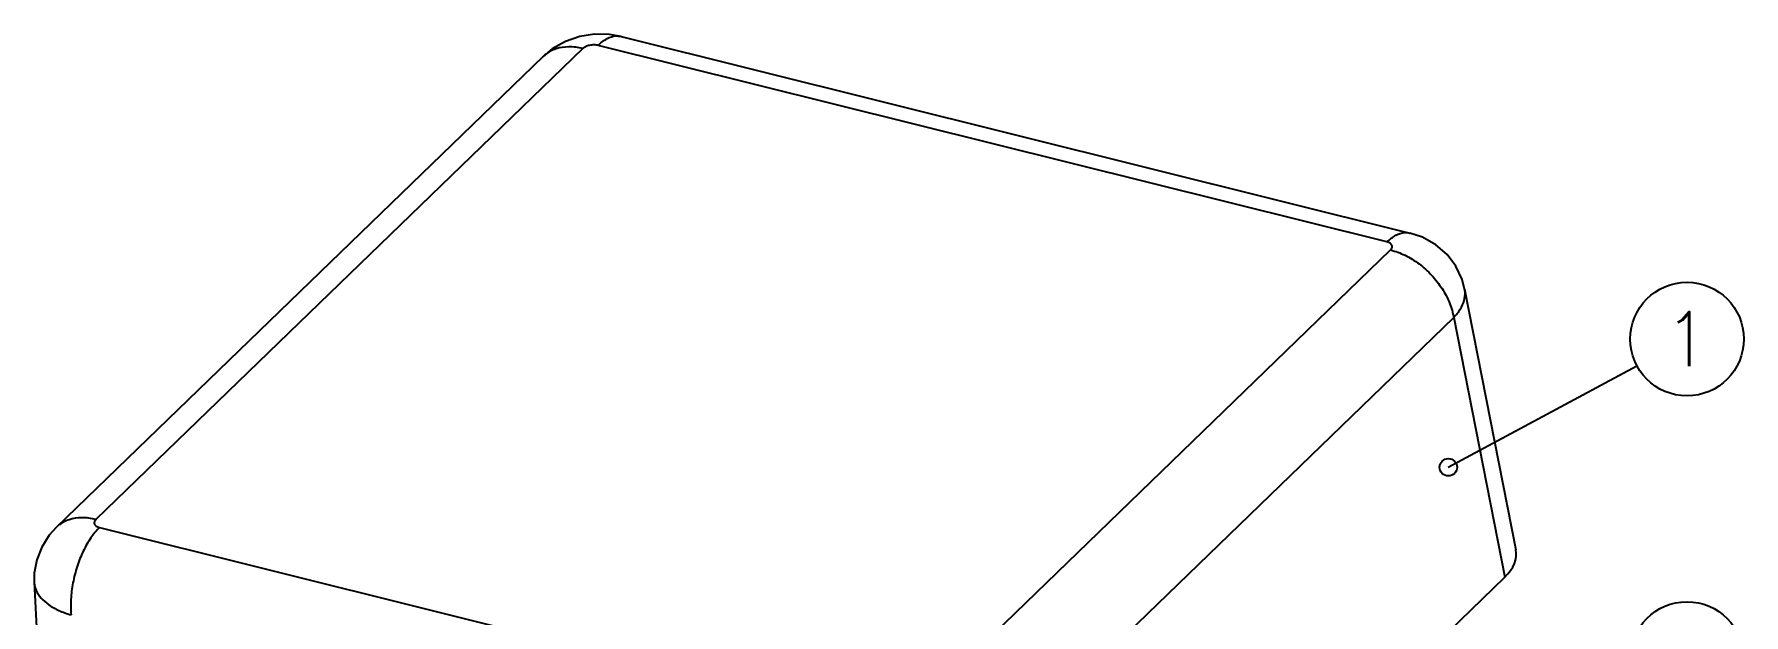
# Model space of a CAD drawing. Header units: millimetres. Extents: x 615 to 1788, y -1993 to 457.
# Drawn here: x 716.9 to 778.3, y 344.3 to 365.1 of the extents above; entities that cross this region are included whole.
import ezdxf
from ezdxf.enums import TextEntityAlignment as Align

# ---------------------------------------------------------------- set-up
doc = ezdxf.new("R2010")
doc.units = ezdxf.units.MM
doc.layers.add('dim', color=3, linetype='Continuous', lineweight=9)
doc.layers.add('from', color=7, linetype='Continuous')
doc.styles.add('TXT', font='txt.shx', dxfattribs={"bigfont": 'gbcbig.shx'})
doc.dimstyles.new('ISO', dxfattribs={"dimscale": 0.6, "dimtxt": 2.5, "dimasz": 2.5, "dimexe": 1.25, "dimexo": 0.625, "dimtad": 0, "dimdsep": 46, "dimtxsty": 'Standard', "dimblk": 'OPEN', "dimcen": 0, "dimclrd": 4, "dimclre": 4, "dimadec": 0, "dimazin": 0, "dimtfac": 1, "dimtofl": 0, "dimtmove": 0, "dimatfit": 3, "dimfxl": 1, "dimarcsym": 0})

# ---------------------------------------------------------------- blocks, each defined once
blk = doc.blocks.new('_Open')
at = {"color": 0, "linetype": 'ByBlock', "lineweight": -2}
for p, q in [((-1, 0.167), (0, 0)), ((-1, -0.167), (0, 0)), ((0, 0), (-1, 0))]:
    blk.add_line(p, q, dxfattribs=at)
blk = doc.blocks.new('*u45')
at = {"color": 7, "linetype": 'Continuous'}
for p, q in [((26.275, 25.014, 0), (-9.086, 33.83, 0)), ((-8.054, 34.231, 0), (27.308, 25.415, 0)), ((-11.549, 33.33, 0), (-33.377, 12.215, 0)), ((-9.77, 33.683, 0), (-31.596, 12.57, 0)), ((4.61, 3.543, 0), (26.436, 24.656, 0)), ((29.758, 22.901, 0), (32.054, 11.217, 0)), ((7.441, 0.51, 0), (29.266, 21.623, 0)), ((29.266, 21.623, 0), (31.554, 9.982, 0)), ((-31.434, 12.212, 0), (3.927, 3.396, 0)), ((9.083, -11.755, 0), (31.554, 9.982, 0)), ((-34.36, 9.755, 0), (-33.76, -2.291, 0))]:
    blk.add_line(p, q, dxfattribs=at)
at = {"color": 7, "linetype": 'Continuous', "elevation": 0}
for points in [[(-8.054, 34.231), (-8.576, 34.322), (-9.241, 34.331), (-9.906, 34.226), (-10.548, 34.004), (-11.14, 33.668), (-11.549, 33.33)], [(29.758, 22.9), (29.64, 23.335), (29.362, 23.925), (28.967, 24.448), (28.466, 24.887), (27.87, 25.223), (27.308, 25.415)], [(-33.377, 12.215), (-33.692, 11.864), (-34.025, 11.336), (-34.247, 10.761), (-34.354, 10.159), (-34.36, 9.754)]]:
    blk.add_lwpolyline(points, dxfattribs=at)
at = {"color": 7, "linetype": 'Continuous'}
blk.add_ellipse((28.585, 10.718, 0), major_axis=(3.48, 0.426), ratio=0.537148, start_param=-0.618193, end_param=0.03889, dxfattribs=at)
for points, start_tangent, end_tangent in [([(-9.77, 33.683, 0), (-10.4, 33.762, 0), (-10.969, 33.673, 0), (-11.441, 33.424, 0), (-11.549, 33.33, 0)], (-0.9703, 0.241905), (-0.718365, -0.695666)), ([(-9.086, 33.83, 0), (-9.174, 33.846, 0), (-9.268, 33.851, 0), (-9.365, 33.846, 0), (-9.462, 33.831, 0), (-9.554, 33.806, 0), (-9.638, 33.772, 0), (-9.711, 33.73, 0), (-9.77, 33.683, 0)], (-0.970325, 0.241805), (-0.718855, -0.69516)), ([(-9.086, 33.83, 0), (-8.682, 34.131, 0), (-8.284, 34.251, 0), (-8.055, 34.23, 0)], (0.718749, 0.695269), (0.971308, -0.237826)), ([(26.275, 25.014, 0), (26.679, 25.315, 0), (27.077, 25.435, 0), (27.306, 25.414, 0)], (0.718749, 0.695269), (0.97127, -0.23798)), ([(26.436, 24.656, 0), (26.479, 24.708, 0), (26.504, 24.761, 0), (26.51, 24.814, 0), (26.497, 24.866, 0), (26.466, 24.913, 0), (26.417, 24.955, 0), (26.352, 24.989, 0), (26.275, 25.014, 0)], (0.718645, 0.695377), (-0.970274, 0.242008)), ([(26.436, 24.656, 0), (27.086, 24.416, 0), (27.713, 24.03, 0), (28.278, 23.522, 0), (28.743, 22.925, 0), (29.08, 22.279, 0), (29.267, 21.623, 0)], (0.9703, -0.241905), (0.162235, -0.986752)), ([(29.266, 21.623, 0), (29.563, 22.001, 0), (29.734, 22.389, 0), (29.775, 22.771, 0), (29.758, 22.9, 0)], (0.69374, 0.720225), (-0.193049, 0.981189)), ([(-31.596, 12.57, 0), (-32.226, 12.649, 0), (-32.795, 12.56, 0), (-33.267, 12.311, 0), (-33.376, 12.216, 0)], (-0.9703, 0.241905), (-0.717758, -0.696293)), ([(-31.596, 12.57, 0), (-31.639, 12.519, 0), (-31.664, 12.465, 0), (-31.67, 12.412, 0), (-31.657, 12.361, 0), (-31.625, 12.313, 0), (-31.576, 12.272, 0), (-31.512, 12.237, 0), (-31.434, 12.212, 0)], (-0.718645, -0.695377), (0.970274, -0.242008)), ([(-31.434, 12.212, 0), (-31.819, 11.749, 0), (-32.159, 11.155, 0), (-32.433, 10.467, 0), (-32.623, 9.729, 0), (-32.716, 8.99, 0), (-32.707, 8.297, 0)], (-0.718749, -0.695269), (0.091956, -0.995763)), ([(-34.36, 9.754, 0), (-34.359, 9.738, 0), (-34.268, 9.382, 0), (-34.047, 9.047, 0), (-33.703, 8.748, 0), (-33.251, 8.494, 0), (-32.707, 8.297, 0)], (0.04999, -0.99875), (0.961384, -0.27521))]:
    blk.add_spline(points, degree=3, dxfattribs=dict(at, start_tangent=start_tangent, end_tangent=end_tangent))

msp = doc.modelspace()

# ---------------------------------------------------------------- linework, layer by layer
at = {"layer": 'from', "color": 4}
for centre in [(776.215, 354.207), (776.215, 342.749)]:
    msp.add_circle(centre, 2.037, dxfattribs=at)

# ---------------------------------------------------------------- block references
at = {"xscale": 0.8, "yscale": 0.8, "zscale": 0.8}
msp.add_blockref('*u45', (744.435, 337.679), dxfattribs=at)

# ---------------------------------------------------------------- texts
at = {"layer": 'from', "color": 6, "style": 'TXT'}
msp.add_text('1', height=1.94, dxfattribs=at).set_placement((776.215, 354.207), align=Align.MIDDLE)

# ---------------------------------------------------------------- leaders
at = {"layer": 'dim'}
msp.add_leader([(767.656, 349.61), (774.42, 353.243)], dimstyle='ISO', override={"dimscale": 1, "dimasz": 1.25, "dimexo": 0.125, "dimadec": 2, "dimazin": 2, "dimldrblk": 'Small'}, dxfattribs=at)

doc.saveas('drawing.dxf')
